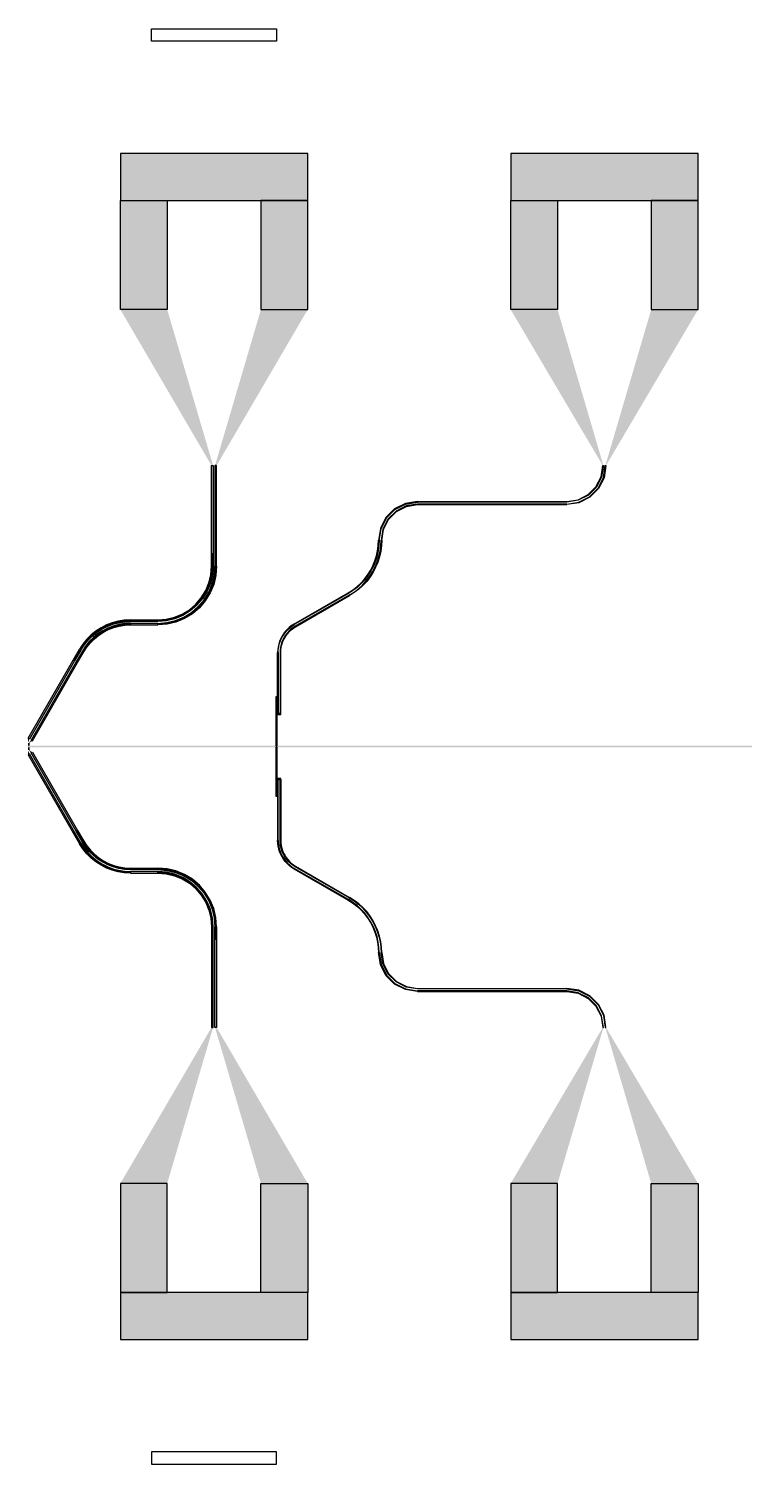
# Model space of a CAD drawing. Extents: x -200 to 7200, y -200 to 2100.
# Drawn here: x 3203 to 4349, y -200 to 2100 of the extents above; entities that cross this region are included whole.
import ezdxf

# ---------------------------------------------------------------- set-up
doc = ezdxf.new("R2010")
doc.units = 0
doc.layers.add('GAP', color=1, linetype='continuous')
doc.layers.add('PIN', color=3, linetype='continuous')

# ---------------------------------------------------------------- blocks, each defined once
blk = doc.blocks.new('R2C1BGAP')
for points in [[(3601.2, 1028), (3601.2, 1029.5), (3598.8, 1029.5), (3598.8, 1028), (3601.2, 1028)], [(3601.2, 951), (3601.2, 1028), (3598.8, 1028), (3598.8, 951), (3601.2, 951)], [(3598.8, 949), (3598.8, 872), (3601.2, 872), (3601.2, 949), (3598.8, 949)], [(3598.8, 872), (3598.8, 870.5), (3601.2, 870.5), (3601.2, 872), (3598.8, 872)]]:
    blk.add_lwpolyline(points)
for points in [[(3601.2, 1028), (3601.2, 1029.5), (3598.8, 1028), (3598.8, 1029.5)], [(3601.2, 951), (3601.2, 1028), (3598.8, 951), (3598.8, 1028)], [(3203.3, 947.9), (3203.5, 947.9), (3203.3, 952.1), (3203.5, 952.1)], [(4935.5, 951.5), (3203.5, 951.5), (4935.5, 948.5), (3203.5, 948.5)], [(3598.8, 949), (3598.8, 872), (3601.2, 949), (3601.2, 872)], [(3598.8, 872), (3598.8, 870.5), (3601.2, 872), (3601.2, 870.5)]]:
    blk.add_solid(points)
blk = doc.blocks.new('R2C1BPIN')
for points in [[(3600.6, 951), (3600.6, 1028), (3599.4, 1028), (3599.4, 951), (3600.6, 951)], [(3599.4, 949), (3599.4, 872), (3600.6, 872), (3600.6, 949), (3599.4, 949)]]:
    blk.add_lwpolyline(points)
for points in [[(3600.6, 951), (3600.6, 1028), (3599.4, 951), (3599.4, 1028)], [(3203.3, 950.4), (3203.5, 950.4), (3203.3, 951), (3203.5, 951)], [(3203.3, 949.6), (3203.5, 949.6), (3203.3, 949), (3203.5, 949)], [(4935.5, 950.2), (3203.5, 950.2), (4935.5, 951), (3203.5, 951)], [(4935.5, 949.7), (3203.5, 949.7), (4935.5, 949), (3203.5, 949)], [(3599.4, 949), (3599.4, 872), (3600.6, 949), (3600.6, 872)]]:
    blk.add_solid(points)
blk = doc.blocks.new('R2C1B')
for points in [[(3350, 1900), (3350, 1825), (3650, 1825), (3650, 1900), (3350, 1900)], [(3975, 1900), (3975, 1825), (4275, 1825), (4275, 1900), (3975, 1900)], [(3425, 1825), (3425, 1650), (3350, 1650), (3350, 1825), (3425, 1825)], [(3575, 1825), (3575, 1650), (3650, 1650), (3650, 1825), (3575, 1825)], [(4050, 1825), (4050, 1650), (3975, 1650), (3975, 1825), (4050, 1825)], [(4200, 1825), (4200, 1650), (4275, 1650), (4275, 1825), (4200, 1825)], [(3498.5, 1400), (3498.5, 1258.8), (3496, 1258.8), (3496, 1400), (3498.5, 1400)], [(3501.5, 1400), (3501.5, 1258.8), (3504, 1258.8), (3504, 1400), (3501.5, 1400)], [(4127.5, 1400), (4124.4, 1380.7), (4115.6, 1363.3), (4101.7, 1349.4), (4084.3, 1340.6), (4065, 1337.5), (4065, 1338.5), (4084, 1341.5), (4101.1, 1350.2), (4114.8, 1363.9), (4123.5, 1381), (4126.5, 1400), (4127.5, 1400)], [(4123.5, 1400), (4120.6, 1381.9), (4112.3, 1365.6), (4099.4, 1352.7), (4083.1, 1344.4), (4065, 1341.5), (4065, 1342.5), (4082.8, 1345.3), (4098.8, 1353.5), (4111.5, 1366.2), (4119.7, 1382.2), (4122.5, 1400), (4123.5, 1400)], [(3825.9, 1342.5), (3806.5, 1339.4), (3789.1, 1330.6), (3775.3, 1316.7), (3766.4, 1299.3), (3763.4, 1280), (3764.4, 1280), (3767.4, 1299), (3776.1, 1316.1), (3789.7, 1329.8), (3806.8, 1338.5), (3825.9, 1341.5), (3825.9, 1342.5)], [(3825.9, 1338.5), (3807.8, 1335.6), (3791.5, 1327.3), (3778.5, 1314.4), (3770.2, 1298.1), (3767.4, 1280), (3768.4, 1280), (3771.2, 1297.8), (3779.3, 1313.8), (3792.1, 1326.5), (3808.1, 1334.7), (3825.9, 1337.5), (3825.9, 1338.5)], [(4065, 1341.5), (3825.9, 1341.5), (3825.9, 1342.5), (4065, 1342.5), (4065, 1341.5)], [(4065, 1338.5), (3825.9, 1338.5), (3825.9, 1337.5), (4065, 1337.5), (4065, 1338.5)], [(3764.4, 1280.5), (3764, 1271.9), (3762.9, 1263.4), (3761, 1255), (3758.4, 1246.8), (3755.1, 1238.9), (3751.2, 1231.3), (3746.5, 1224), (3741.3, 1217.2), (3735.5, 1210.9), (3729.2, 1205), (3722.3, 1199.8), (3715.1, 1195.2), (3714.6, 1196.1), (3721.8, 1200.6), (3728.5, 1205.8), (3734.8, 1211.6), (3740.5, 1217.8), (3745.7, 1224.6), (3750.3, 1231.8), (3754.2, 1239.3), (3757.5, 1247.2), (3760, 1255.3), (3761.9, 1263.6), (3763, 1272), (3763.4, 1280.5), (3764.4, 1280.5)], [(3768.4, 1280.5), (3768, 1271.6), (3766.8, 1262.7), (3764.9, 1254), (3762.2, 1245.4), (3758.7, 1237.2), (3754.6, 1229.3), (3749.8, 1221.7), (3744.4, 1214.6), (3738.3, 1208), (3731.7, 1202), (3724.6, 1196.5), (3717.1, 1191.7), (3716.6, 1192.6), (3724.1, 1197.4), (3731.1, 1202.7), (3737.6, 1208.7), (3743.6, 1215.3), (3749, 1222.3), (3753.8, 1229.8), (3757.8, 1237.6), (3761.2, 1245.8), (3763.9, 1254.2), (3765.8, 1262.9), (3767, 1271.7), (3767.4, 1280.5), (3768.4, 1280.5)], [(3764.4, 1280), (3764.4, 1280.5), (3763.4, 1280.5), (3763.4, 1280), (3764.4, 1280)], [(3767.4, 1280), (3767.4, 1280.5), (3768.4, 1280.5), (3768.4, 1280), (3767.4, 1280)], [(3498.5, 1258.8), (3498.5, 1238.8), (3496, 1238.8), (3496, 1258.8), (3498.5, 1258.8)], [(3501.5, 1258.8), (3501.5, 1238.8), (3504, 1238.8), (3504, 1258.8), (3501.5, 1258.8)], [(3504, 1238.8), (3502.8, 1224.1), (3499.4, 1209.7), (3493.8, 1196.1), (3486, 1183.5), (3476.5, 1172.3), (3465.3, 1162.7), (3452.7, 1155), (3439, 1149.4), (3424.7, 1146), (3410, 1144.8), (3410, 1147.3), (3424.3, 1148.4), (3438.3, 1151.8), (3451.5, 1157.3), (3463.8, 1164.8), (3474.7, 1174.1), (3484, 1185), (3491.5, 1197.3), (3497, 1210.5), (3500.4, 1224.5), (3501.5, 1238.8), (3504, 1238.8)], [(3498.5, 1238.8), (3497.4, 1225), (3494.2, 1211.4), (3488.9, 1198.6), (3481.6, 1186.8), (3472.6, 1176.2), (3462, 1167.2), (3450.2, 1159.9), (3437.3, 1154.6), (3423.8, 1151.4), (3410, 1150.3), (3410, 1152.8), (3423.5, 1153.9), (3436.6, 1157), (3449, 1162.2), (3460.5, 1169.2), (3470.8, 1178), (3479.6, 1188.2), (3486.6, 1199.8), (3491.8, 1212.2), (3494.9, 1225.3), (3496, 1238.8), (3498.5, 1238.8)], [(3715.1, 1195.2), (3628.5, 1145.2), (3628, 1146.1), (3714.6, 1196.1), (3715.1, 1195.2)], [(3716.6, 1192.6), (3630, 1142.6), (3630.5, 1141.7), (3717.1, 1191.7), (3716.6, 1192.6)], [(3366, 1152.8), (3356.1, 1152.3), (3346.4, 1150.7), (3336.9, 1148.2), (3327.7, 1144.7), (3319, 1140.2), (3310.7, 1134.8), (3303.1, 1128.7), (3296.1, 1121.7), (3289.9, 1114), (3284.5, 1105.8), (3286.7, 1104.5), (3291.9, 1112.6), (3298, 1120), (3304.7, 1126.8), (3312.2, 1132.8), (3320.2, 1138), (3328.7, 1142.4), (3337.7, 1145.8), (3346.9, 1148.3), (3356.4, 1149.8), (3366, 1150.3), (3366, 1152.8)], [(3410, 1150.3), (3366, 1150.3), (3366, 1152.8), (3410, 1152.8), (3410, 1150.3)], [(3366, 1147.3), (3356.7, 1146.8), (3347.6, 1145.4), (3338.6, 1143), (3330, 1139.6), (3321.7, 1135.4), (3313.9, 1130.4), (3306.7, 1124.6), (3300.2, 1118), (3294.4, 1110.8), (3289.3, 1103), (3291.5, 1101.8), (3296.4, 1109.3), (3302, 1116.3), (3308.4, 1122.7), (3315.4, 1128.4), (3323, 1133.3), (3331, 1137.4), (3339.4, 1140.6), (3348.1, 1142.9), (3357, 1144.3), (3366, 1144.8), (3366, 1147.3)], [(3410, 1147.3), (3366, 1147.3), (3366, 1144.8), (3410, 1144.8), (3410, 1147.3)], [(3628, 1146.1), (3624.1, 1143.6), (3620.5, 1140.8), (3617.1, 1137.7), (3614, 1134.3), (3611.2, 1130.7), (3608.8, 1126.8), (3606.7, 1122.8), (3604.9, 1118.6), (3603.5, 1114.2), (3602.5, 1109.7), (3601.9, 1105.2), (3601.7, 1100.6), (3602.7, 1100.6), (3602.9, 1105.1), (3603.5, 1109.5), (3604.5, 1113.9), (3605.9, 1118.2), (3607.6, 1122.4), (3609.6, 1126.3), (3612.1, 1130.1), (3614.8, 1133.7), (3617.8, 1137), (3621.1, 1140), (3624.7, 1142.8), (3628.5, 1145.2), (3628, 1146.1)], [(3630, 1142.6), (3626.4, 1140.3), (3623.1, 1137.8), (3620, 1134.9), (3617.1, 1131.8), (3614.5, 1128.4), (3612.2, 1124.8), (3610.3, 1121.1), (3608.7, 1117.2), (3607.4, 1113.2), (3606.5, 1109), (3605.9, 1104.8), (3605.7, 1100.6), (3606.7, 1100.6), (3606.9, 1104.7), (3607.5, 1108.8), (3608.4, 1112.9), (3609.6, 1116.8), (3611.2, 1120.7), (3613.1, 1124.3), (3615.3, 1127.8), (3617.9, 1131.1), (3620.7, 1134.2), (3623.7, 1137), (3627, 1139.5), (3630.5, 1141.7), (3630, 1142.6)], [(3286.7, 1104.5), (3276.7, 1087.2), (3274.5, 1088.5), (3284.5, 1105.8), (3286.7, 1104.5)], [(3276.7, 1087.2), (3204.4, 961.9), (3202.2, 963.2), (3274.5, 1088.5), (3276.7, 1087.2)], [(3279.3, 1085.7), (3207, 960.4), (3209.1, 959.2), (3281.5, 1084.5), (3279.3, 1085.7)], [(3289.3, 1103), (3279.3, 1085.7), (3281.5, 1084.5), (3291.5, 1101.8), (3289.3, 1103)], [(3602.7, 1100.6), (3602.7, 1003), (3601.7, 1003), (3601.7, 1100.6), (3602.7, 1100.6)], [(3605.7, 1100.6), (3605.7, 1003), (3606.7, 1003), (3606.7, 1100.6), (3605.7, 1100.6)], [(3601.7, 1003), (3601.7, 1001.5), (3606.7, 1001.5), (3606.7, 1003), (3601.7, 1003)], [(3203.3, 955.6), (3203.3, 955.4), (3203.5, 955.4), (3203.5, 955.5), (3203.3, 955.6)], [(3203.3, 955.4), (3203.3, 951.5), (3203.5, 951.5), (3203.5, 955.4), (3203.3, 955.4)], [(3203.3, 944.6), (3203.3, 948.5), (3203.5, 948.5), (3203.5, 944.6), (3203.3, 944.6)], [(3203.3, 944.4), (3203.3, 944.6), (3203.5, 944.6), (3203.5, 944.5), (3203.3, 944.4)], [(3276.7, 812.8), (3204.4, 938.1), (3202.2, 936.8), (3274.5, 811.5), (3276.7, 812.8)], [(3279.3, 814.3), (3207, 939.6), (3209.1, 940.8), (3281.5, 815.5), (3279.3, 814.3)], [(3606.7, 897), (3606.7, 898.5), (3601.7, 898.5), (3601.7, 897), (3606.7, 897)], [(3602.7, 799.4), (3602.7, 897), (3601.7, 897), (3601.7, 799.4), (3602.7, 799.4)], [(3605.7, 799.4), (3605.7, 897), (3606.7, 897), (3606.7, 799.4), (3605.7, 799.4)], [(3286.7, 795.5), (3276.7, 812.8), (3274.5, 811.5), (3284.5, 794.2), (3286.7, 795.5)], [(3289.3, 797), (3279.3, 814.3), (3281.5, 815.5), (3291.5, 798.2), (3289.3, 797)], [(3366, 747.2), (3356.1, 747.7), (3346.4, 749.3), (3336.9, 751.8), (3327.7, 755.3), (3319, 759.8), (3310.7, 765.2), (3303.1, 771.3), (3296.1, 778.3), (3289.9, 786), (3284.5, 794.2), (3286.7, 795.5), (3291.9, 787.4), (3298, 780), (3304.7, 773.2), (3312.2, 767.2), (3320.2, 762), (3328.7, 757.6), (3337.7, 754.2), (3346.9, 751.7), (3356.4, 750.2), (3366, 749.7), (3366, 747.2)], [(3366, 752.7), (3356.7, 753.2), (3347.6, 754.6), (3338.6, 757), (3330, 760.4), (3321.7, 764.6), (3313.9, 769.6), (3306.7, 775.4), (3300.2, 782), (3294.4, 789.2), (3289.3, 797), (3291.5, 798.2), (3296.4, 790.7), (3302, 783.7), (3308.4, 777.3), (3315.4, 771.6), (3323, 766.7), (3331, 762.6), (3339.4, 759.4), (3348.1, 757.1), (3357, 755.7), (3366, 755.2), (3366, 752.7)], [(3628, 753.9), (3624.1, 756.4), (3620.5, 759.2), (3617.1, 762.3), (3614, 765.7), (3611.2, 769.3), (3608.8, 773.2), (3606.7, 777.2), (3604.9, 781.4), (3603.5, 785.8), (3602.5, 790.3), (3601.9, 794.8), (3601.7, 799.4), (3602.7, 799.4), (3602.9, 794.9), (3603.5, 790.5), (3604.5, 786.1), (3605.9, 781.8), (3607.6, 777.6), (3609.6, 773.7), (3612.1, 769.9), (3614.8, 766.3), (3617.8, 763), (3621.1, 760), (3624.7, 757.2), (3628.5, 754.8), (3628, 753.9)], [(3630, 757.4), (3626.4, 759.7), (3623.1, 762.2), (3620, 765.1), (3617.1, 768.2), (3614.5, 771.6), (3612.2, 775.2), (3610.3, 778.9), (3608.7, 782.8), (3607.4, 786.8), (3606.5, 791), (3605.9, 795.2), (3605.7, 799.4), (3606.7, 799.4), (3606.9, 795.3), (3607.5, 791.2), (3608.4, 787.1), (3609.6, 783.2), (3611.2, 779.3), (3613.1, 775.7), (3615.3, 772.2), (3617.9, 768.9), (3620.7, 765.8), (3623.7, 763), (3627, 760.5), (3630.5, 758.3), (3630, 757.4)], [(3410, 752.7), (3366, 752.7), (3366, 755.2), (3410, 755.2), (3410, 752.7)], [(3410, 749.7), (3366, 749.7), (3366, 747.2), (3410, 747.2), (3410, 749.7)], [(3504, 661.2), (3502.8, 675.9), (3499.4, 690.3), (3493.8, 703.9), (3486, 716.5), (3476.5, 727.7), (3465.3, 737.3), (3452.7, 745), (3439, 750.6), (3424.7, 754), (3410, 755.2), (3410, 752.7), (3424.3, 751.6), (3438.3, 748.2), (3451.5, 742.7), (3463.8, 735.2), (3474.7, 725.9), (3484, 715), (3491.5, 702.7), (3497, 689.5), (3500.4, 675.5), (3501.5, 661.2), (3504, 661.2)], [(3498.5, 661.2), (3497.4, 675), (3494.2, 688.6), (3488.9, 701.4), (3481.6, 713.2), (3472.6, 723.8), (3462, 732.8), (3450.2, 740.1), (3437.3, 745.4), (3423.8, 748.6), (3410, 749.7), (3410, 747.2), (3423.5, 746.1), (3436.6, 743), (3449, 737.8), (3460.5, 730.8), (3470.8, 722), (3479.6, 711.8), (3486.6, 700.2), (3491.8, 687.8), (3494.9, 674.7), (3496, 661.2), (3498.5, 661.2)], [(3715.1, 704.8), (3628.5, 754.8), (3628, 753.9), (3714.6, 703.9), (3715.1, 704.8)], [(3716.6, 707.4), (3630, 757.4), (3630.5, 758.3), (3717.1, 708.3), (3716.6, 707.4)], [(3764.4, 619.5), (3764, 628.1), (3762.9, 636.6), (3761, 645), (3758.4, 653.2), (3755.1, 661.1), (3751.2, 668.7), (3746.5, 676), (3741.3, 682.8), (3735.5, 689.1), (3729.2, 695), (3722.3, 700.2), (3715.1, 704.8), (3714.6, 703.9), (3721.8, 699.4), (3728.5, 694.2), (3734.8, 688.4), (3740.5, 682.2), (3745.7, 675.4), (3750.3, 668.2), (3754.2, 660.7), (3757.5, 652.8), (3760, 644.7), (3761.9, 636.4), (3763, 628), (3763.4, 619.5), (3764.4, 619.5)], [(3768.4, 619.5), (3768, 628.4), (3766.8, 637.3), (3764.9, 646), (3762.2, 654.6), (3758.7, 662.8), (3754.6, 670.7), (3749.8, 678.3), (3744.4, 685.4), (3738.3, 692), (3731.7, 698), (3724.6, 703.5), (3717.1, 708.3), (3716.6, 707.4), (3724.1, 702.6), (3731.1, 697.3), (3737.6, 691.3), (3743.6, 684.7), (3749, 677.7), (3753.8, 670.2), (3757.8, 662.4), (3761.2, 654.2), (3763.9, 645.8), (3765.8, 637.1), (3767, 628.3), (3767.4, 619.5), (3768.4, 619.5)], [(3498.5, 641.2), (3498.5, 661.2), (3496, 661.2), (3496, 641.2), (3498.5, 641.2)], [(3501.5, 641.2), (3501.5, 661.2), (3504, 661.2), (3504, 641.2), (3501.5, 641.2)], [(3498.5, 500), (3498.5, 641.2), (3496, 641.2), (3496, 500), (3498.5, 500)], [(3501.5, 500), (3501.5, 641.2), (3504, 641.2), (3504, 500), (3501.5, 500)], [(3825.9, 557.5), (3806.5, 560.6), (3789.1, 569.4), (3775.3, 583.3), (3766.4, 600.7), (3763.4, 620), (3764.4, 620), (3767.4, 601), (3776.1, 583.9), (3789.7, 570.2), (3806.8, 561.5), (3825.9, 558.5), (3825.9, 557.5)], [(3764.4, 620), (3764.4, 619.5), (3763.4, 619.5), (3763.4, 620), (3764.4, 620)], [(3825.9, 561.5), (3807.8, 564.4), (3791.5, 572.7), (3778.5, 585.6), (3770.2, 601.9), (3767.4, 620), (3768.4, 620), (3771.2, 602.2), (3779.3, 586.2), (3792.1, 573.5), (3808.1, 565.3), (3825.9, 562.5), (3825.9, 561.5)], [(3767.4, 620), (3767.4, 619.5), (3768.4, 619.5), (3768.4, 620), (3767.4, 620)], [(4065, 561.5), (3825.9, 561.5), (3825.9, 562.5), (4065, 562.5), (4065, 561.5)], [(4065, 558.5), (3825.9, 558.5), (3825.9, 557.5), (4065, 557.5), (4065, 558.5)], [(4127.5, 500), (4124.4, 519.3), (4115.6, 536.7), (4101.7, 550.6), (4084.3, 559.4), (4065, 562.5), (4065, 561.5), (4084, 558.5), (4101.1, 549.8), (4114.8, 536.1), (4123.5, 519), (4126.5, 500), (4127.5, 500)], [(4123.5, 500), (4120.6, 518.1), (4112.3, 534.4), (4099.4, 547.3), (4083.1, 555.6), (4065, 558.5), (4065, 557.5), (4082.8, 554.7), (4098.8, 546.5), (4111.5, 533.8), (4119.7, 517.8), (4122.5, 500), (4123.5, 500)], [(3425, 75), (3425, 250), (3350, 250), (3350, 75), (3425, 75)], [(3575, 75), (3575, 250), (3650, 250), (3650, 75), (3575, 75)], [(4050, 75), (4050, 250), (3975, 250), (3975, 75), (4050, 75)], [(4200, 75), (4200, 250), (4275, 250), (4275, 75), (4200, 75)], [(3650, 0), (3650, 75), (3350, 75), (3350, 0), (3650, 0)], [(4275, 0), (4275, 75), (3975, 75), (3975, 0), (4275, 0)]]:
    blk.add_lwpolyline(points)
for points in [[(3350, 1900), (3350, 1825), (3650, 1900), (3650, 1825)], [(3975, 1900), (3975, 1825), (4275, 1900), (4275, 1825)], [(3425, 1825), (3425, 1650), (3350, 1825), (3350, 1650)], [(3575, 1825), (3575, 1650), (3650, 1825), (3650, 1650)], [(4050, 1825), (4050, 1650), (3975, 1825), (3975, 1650)], [(4200, 1825), (4200, 1650), (4275, 1825), (4275, 1650)], [(3425, 1650), (3498.5, 1400), (3350, 1650), (3496, 1400)], [(3575, 1650), (3501.5, 1400), (3650, 1650), (3504, 1400)], [(4050, 1650), (4123.5, 1400), (3975, 1650), (4122.5, 1400)], [(4200, 1650), (4126.5, 1400), (4275, 1650), (4127.5, 1400)], [(3498.5, 1400), (3498.5, 1258.8), (3496, 1400), (3496, 1258.8)], [(3501.5, 1400), (3501.5, 1258.8), (3504, 1400), (3504, 1258.8)], [(4119.7, 1382.2), (4120.6, 1381.9), (4111.5, 1366.2), (4112.3, 1365.6)], [(4123.5, 1381), (4124.4, 1380.7), (4114.8, 1363.9), (4115.6, 1363.3)], [(4122.5, 1400), (4123.5, 1400), (4119.7, 1382.2), (4120.6, 1381.9)], [(4126.5, 1400), (4127.5, 1400), (4123.5, 1381), (4124.4, 1380.7)], [(4111.5, 1366.2), (4112.3, 1365.6), (4098.8, 1353.5), (4099.4, 1352.7)], [(4114.8, 1363.9), (4115.6, 1363.3), (4101.1, 1350.2), (4101.7, 1349.4)], [(3806.8, 1338.5), (3806.5, 1339.4), (3789.7, 1329.8), (3789.1, 1330.6)], [(3808.1, 1334.7), (3807.8, 1335.6), (3792.1, 1326.5), (3791.5, 1327.3)], [(3825.9, 1341.5), (3825.9, 1342.5), (3806.8, 1338.5), (3806.5, 1339.4)], [(3825.9, 1337.5), (3825.9, 1338.5), (3808.1, 1334.7), (3807.8, 1335.6)], [(4065, 1341.5), (3825.9, 1341.5), (4065, 1342.5), (3825.9, 1342.5)], [(4065, 1338.5), (3825.9, 1338.5), (4065, 1337.5), (3825.9, 1337.5)], [(4082.8, 1345.3), (4083.1, 1344.4), (4065, 1342.5), (4065, 1341.5)], [(4084, 1341.5), (4084.3, 1340.6), (4065, 1338.5), (4065, 1337.5)], [(4098.8, 1353.5), (4099.4, 1352.7), (4082.8, 1345.3), (4083.1, 1344.4)], [(4101.1, 1350.2), (4101.7, 1349.4), (4084, 1341.5), (4084.3, 1340.6)], [(3776.1, 1316.1), (3775.3, 1316.7), (3767.4, 1299), (3766.4, 1299.3)], [(3779.3, 1313.8), (3778.5, 1314.4), (3771.2, 1297.8), (3770.2, 1298.1)], [(3789.7, 1329.8), (3789.1, 1330.6), (3776.1, 1316.1), (3775.3, 1316.7)], [(3792.1, 1326.5), (3791.5, 1327.3), (3779.3, 1313.8), (3778.5, 1314.4)], [(3767.4, 1299), (3766.4, 1299.3), (3764.4, 1280), (3763.4, 1280)], [(3771.2, 1297.8), (3770.2, 1298.1), (3768.4, 1280), (3767.4, 1280)], [(3763, 1272), (3764, 1271.9), (3761.9, 1263.6), (3762.9, 1263.4)], [(3763.4, 1280.5), (3764.4, 1280.5), (3763, 1272), (3764, 1271.9)], [(3764.4, 1280), (3764.4, 1280.5), (3763.4, 1280), (3763.4, 1280.5)], [(3767, 1271.7), (3768, 1271.6), (3765.8, 1262.9), (3766.8, 1262.7)], [(3767.4, 1280.5), (3768.4, 1280.5), (3767, 1271.7), (3768, 1271.6)], [(3767.4, 1280), (3767.4, 1280.5), (3768.4, 1280), (3768.4, 1280.5)], [(3498.5, 1258.8), (3498.5, 1238.8), (3496, 1258.8), (3496, 1238.8)], [(3501.5, 1258.8), (3501.5, 1238.8), (3504, 1258.8), (3504, 1238.8)], [(3757.5, 1247.2), (3758.4, 1246.8), (3754.2, 1239.3), (3755.1, 1238.9)], [(3760, 1255.3), (3761, 1255), (3757.5, 1247.2), (3758.4, 1246.8)], [(3761.2, 1245.8), (3762.2, 1245.4), (3757.8, 1237.6), (3758.7, 1237.2)], [(3761.9, 1263.6), (3762.9, 1263.4), (3760, 1255.3), (3761, 1255)], [(3763.9, 1254.2), (3764.9, 1254), (3761.2, 1245.8), (3762.2, 1245.4)], [(3765.8, 1262.9), (3766.8, 1262.7), (3763.9, 1254.2), (3764.9, 1254)], [(3494.9, 1225.3), (3497.4, 1225), (3491.8, 1212.2), (3494.2, 1211.4)], [(3496, 1238.8), (3498.5, 1238.8), (3494.9, 1225.3), (3497.4, 1225)], [(3500.4, 1224.5), (3502.8, 1224.1), (3497, 1210.5), (3499.4, 1209.7)], [(3501.5, 1238.8), (3504, 1238.8), (3500.4, 1224.5), (3502.8, 1224.1)], [(3745.7, 1224.6), (3746.5, 1224), (3740.5, 1217.8), (3741.3, 1217.2)], [(3749, 1222.3), (3749.8, 1221.7), (3743.6, 1215.3), (3744.4, 1214.6)], [(3750.3, 1231.8), (3751.2, 1231.3), (3745.7, 1224.6), (3746.5, 1224)], [(3753.8, 1229.8), (3754.6, 1229.3), (3749, 1222.3), (3749.8, 1221.7)], [(3754.2, 1239.3), (3755.1, 1238.9), (3750.3, 1231.8), (3751.2, 1231.3)], [(3757.8, 1237.6), (3758.7, 1237.2), (3753.8, 1229.8), (3754.6, 1229.3)], [(3486.6, 1199.8), (3488.9, 1198.6), (3479.6, 1188.2), (3481.6, 1186.8)], [(3491.5, 1197.3), (3493.8, 1196.1), (3484, 1185), (3486, 1183.5)], [(3491.8, 1212.2), (3494.2, 1211.4), (3486.6, 1199.8), (3488.9, 1198.6)], [(3497, 1210.5), (3499.4, 1209.7), (3491.5, 1197.3), (3493.8, 1196.1)], [(3715.1, 1195.2), (3628.5, 1145.2), (3714.6, 1196.1), (3628, 1146.1)], [(3721.8, 1200.6), (3722.3, 1199.8), (3714.6, 1196.1), (3715.1, 1195.2)], [(3724.1, 1197.4), (3724.6, 1196.5), (3716.6, 1192.6), (3717.1, 1191.7)], [(3728.5, 1205.8), (3729.2, 1205), (3721.8, 1200.6), (3722.3, 1199.8)], [(3731.1, 1202.7), (3731.7, 1202), (3724.1, 1197.4), (3724.6, 1196.5)], [(3734.8, 1211.6), (3735.5, 1210.9), (3728.5, 1205.8), (3729.2, 1205)], [(3737.6, 1208.7), (3738.3, 1208), (3731.1, 1202.7), (3731.7, 1202)], [(3740.5, 1217.8), (3741.3, 1217.2), (3734.8, 1211.6), (3735.5, 1210.9)], [(3743.6, 1215.3), (3744.4, 1214.6), (3737.6, 1208.7), (3738.3, 1208)], [(3470.8, 1178), (3472.6, 1176.2), (3460.5, 1169.2), (3462, 1167.2)], [(3474.7, 1174.1), (3476.5, 1172.3), (3463.8, 1164.8), (3465.3, 1162.7)], [(3479.6, 1188.2), (3481.6, 1186.8), (3470.8, 1178), (3472.6, 1176.2)], [(3484, 1185), (3486, 1183.5), (3474.7, 1174.1), (3476.5, 1172.3)], [(3716.6, 1192.6), (3630, 1142.6), (3717.1, 1191.7), (3630.5, 1141.7)], [(3346.9, 1148.3), (3346.4, 1150.7), (3337.7, 1145.8), (3336.9, 1148.2)], [(3356.4, 1149.8), (3356.1, 1152.3), (3346.9, 1148.3), (3346.4, 1150.7)], [(3366, 1150.3), (3366, 1152.8), (3356.4, 1149.8), (3356.1, 1152.3)], [(3410, 1150.3), (3366, 1150.3), (3410, 1152.8), (3366, 1152.8)], [(3423.5, 1153.9), (3423.8, 1151.4), (3410, 1152.8), (3410, 1150.3)], [(3436.6, 1157), (3437.3, 1154.6), (3423.5, 1153.9), (3423.8, 1151.4)], [(3438.3, 1151.8), (3439, 1149.4), (3424.3, 1148.4), (3424.7, 1146)], [(3449, 1162.2), (3450.2, 1159.9), (3436.6, 1157), (3437.3, 1154.6)], [(3451.5, 1157.3), (3452.7, 1155), (3438.3, 1151.8), (3439, 1149.4)], [(3460.5, 1169.2), (3462, 1167.2), (3449, 1162.2), (3450.2, 1159.9)], [(3463.8, 1164.8), (3465.3, 1162.7), (3451.5, 1157.3), (3452.7, 1155)], [(3304.7, 1126.8), (3303.1, 1128.7), (3298, 1120), (3296.1, 1121.7)], [(3312.2, 1132.8), (3310.7, 1134.8), (3304.7, 1126.8), (3303.1, 1128.7)], [(3315.4, 1128.4), (3313.9, 1130.4), (3308.4, 1122.7), (3306.7, 1124.6)], [(3320.2, 1138), (3319, 1140.2), (3312.2, 1132.8), (3310.7, 1134.8)], [(3323, 1133.3), (3321.7, 1135.4), (3315.4, 1128.4), (3313.9, 1130.4)], [(3328.7, 1142.4), (3327.7, 1144.7), (3320.2, 1138), (3319, 1140.2)], [(3331, 1137.4), (3330, 1139.6), (3323, 1133.3), (3321.7, 1135.4)], [(3337.7, 1145.8), (3336.9, 1148.2), (3328.7, 1142.4), (3327.7, 1144.7)], [(3339.4, 1140.6), (3338.6, 1143), (3331, 1137.4), (3330, 1139.6)], [(3348.1, 1142.9), (3347.6, 1145.4), (3339.4, 1140.6), (3338.6, 1143)], [(3357, 1144.3), (3356.7, 1146.8), (3348.1, 1142.9), (3347.6, 1145.4)], [(3366, 1144.8), (3366, 1147.3), (3357, 1144.3), (3356.7, 1146.8)], [(3410, 1147.3), (3366, 1147.3), (3410, 1144.8), (3366, 1144.8)], [(3424.3, 1148.4), (3424.7, 1146), (3410, 1147.3), (3410, 1144.8)], [(3612.1, 1130.1), (3611.2, 1130.7), (3609.6, 1126.3), (3608.8, 1126.8)], [(3614.8, 1133.7), (3614, 1134.3), (3612.1, 1130.1), (3611.2, 1130.7)], [(3615.3, 1127.8), (3614.5, 1128.4), (3613.1, 1124.3), (3612.2, 1124.8)], [(3617.8, 1137), (3617.1, 1137.7), (3614.8, 1133.7), (3614, 1134.3)], [(3617.9, 1131.1), (3617.1, 1131.8), (3615.3, 1127.8), (3614.5, 1128.4)], [(3621.1, 1140), (3620.5, 1140.8), (3617.8, 1137), (3617.1, 1137.7)], [(3620.7, 1134.2), (3620, 1134.9), (3617.9, 1131.1), (3617.1, 1131.8)], [(3623.7, 1137), (3623.1, 1137.8), (3620.7, 1134.2), (3620, 1134.9)], [(3624.7, 1142.8), (3624.1, 1143.6), (3621.1, 1140), (3620.5, 1140.8)], [(3627, 1139.5), (3626.4, 1140.3), (3623.7, 1137), (3623.1, 1137.8)], [(3628.5, 1145.2), (3628, 1146.1), (3624.7, 1142.8), (3624.1, 1143.6)], [(3630.5, 1141.7), (3630, 1142.6), (3627, 1139.5), (3626.4, 1140.3)], [(3286.7, 1104.5), (3276.7, 1087.2), (3284.5, 1105.8), (3274.5, 1088.5)], [(3291.9, 1112.6), (3289.9, 1114), (3286.7, 1104.5), (3284.5, 1105.8)], [(3296.4, 1109.3), (3294.4, 1110.8), (3291.5, 1101.8), (3289.3, 1103)], [(3298, 1120), (3296.1, 1121.7), (3291.9, 1112.6), (3289.9, 1114)], [(3302, 1116.3), (3300.2, 1118), (3296.4, 1109.3), (3294.4, 1110.8)], [(3308.4, 1122.7), (3306.7, 1124.6), (3302, 1116.3), (3300.2, 1118)], [(3602.9, 1105.1), (3601.9, 1105.2), (3602.7, 1100.6), (3601.7, 1100.6)], [(3603.5, 1109.5), (3602.5, 1109.7), (3602.9, 1105.1), (3601.9, 1105.2)], [(3604.5, 1113.9), (3603.5, 1114.2), (3603.5, 1109.5), (3602.5, 1109.7)], [(3605.9, 1118.2), (3604.9, 1118.6), (3604.5, 1113.9), (3603.5, 1114.2)], [(3607.6, 1122.4), (3606.7, 1122.8), (3605.9, 1118.2), (3604.9, 1118.6)], [(3606.9, 1104.7), (3605.9, 1104.8), (3606.7, 1100.6), (3605.7, 1100.6)], [(3607.5, 1108.8), (3606.5, 1109), (3606.9, 1104.7), (3605.9, 1104.8)], [(3608.4, 1112.9), (3607.4, 1113.2), (3607.5, 1108.8), (3606.5, 1109)], [(3609.6, 1126.3), (3608.8, 1126.8), (3607.6, 1122.4), (3606.7, 1122.8)], [(3609.6, 1116.8), (3608.7, 1117.2), (3608.4, 1112.9), (3607.4, 1113.2)], [(3611.2, 1120.7), (3610.3, 1121.1), (3609.6, 1116.8), (3608.7, 1117.2)], [(3613.1, 1124.3), (3612.2, 1124.8), (3611.2, 1120.7), (3610.3, 1121.1)], [(3276.7, 1087.2), (3204.4, 961.9), (3274.5, 1088.5), (3202.2, 963.2)], [(3279.3, 1085.7), (3207, 960.4), (3281.5, 1084.5), (3209.1, 959.2)], [(3289.3, 1103), (3279.3, 1085.7), (3291.5, 1101.8), (3281.5, 1084.5)], [(3602.7, 1100.6), (3602.7, 1003), (3601.7, 1100.6), (3601.7, 1003)], [(3605.7, 1100.6), (3605.7, 1003), (3606.7, 1100.6), (3606.7, 1003)], [(3601.7, 1003), (3601.7, 1001.5), (3606.7, 1003), (3606.7, 1001.5)], [(3204.4, 961.9), (3202, 956.3), (3202.2, 963.2), (3201.8, 956.5)], [(3204.4, 938.1), (3202, 943.7), (3202.2, 936.8), (3201.8, 943.5)], [(3207, 960.4), (3203.3, 955.6), (3209.1, 959.2), (3203.5, 955.5)], [(3203.5, 955.5), (3203.3, 955.6), (3203.5, 955.4), (3203.3, 955.4)], [(3203.3, 955.4), (3203.3, 951.5), (3203.5, 955.4), (3203.5, 951.5)], [(3203.3, 944.6), (3203.3, 948.5), (3203.5, 944.6), (3203.5, 948.5)], [(3203.5, 944.5), (3203.3, 944.4), (3203.5, 944.6), (3203.3, 944.6)], [(3207, 939.6), (3203.3, 944.4), (3209.1, 940.8), (3203.5, 944.5)], [(3276.7, 812.8), (3204.4, 938.1), (3274.5, 811.5), (3202.2, 936.8)], [(3279.3, 814.3), (3207, 939.6), (3281.5, 815.5), (3209.1, 940.8)], [(3606.7, 897), (3606.7, 898.5), (3601.7, 897), (3601.7, 898.5)], [(3602.7, 799.4), (3602.7, 897), (3601.7, 799.4), (3601.7, 897)], [(3605.7, 799.4), (3605.7, 897), (3606.7, 799.4), (3606.7, 897)], [(3286.7, 795.5), (3276.7, 812.8), (3284.5, 794.2), (3274.5, 811.5)], [(3289.3, 797), (3279.3, 814.3), (3291.5, 798.2), (3281.5, 815.5)], [(3291.9, 787.4), (3289.9, 786), (3286.7, 795.5), (3284.5, 794.2)], [(3296.4, 790.7), (3294.4, 789.2), (3291.5, 798.2), (3289.3, 797)], [(3298, 780), (3296.1, 778.3), (3291.9, 787.4), (3289.9, 786)], [(3302, 783.7), (3300.2, 782), (3296.4, 790.7), (3294.4, 789.2)], [(3308.4, 777.3), (3306.7, 775.4), (3302, 783.7), (3300.2, 782)], [(3602.9, 794.9), (3601.9, 794.8), (3602.7, 799.4), (3601.7, 799.4)], [(3603.5, 790.5), (3602.5, 790.3), (3602.9, 794.9), (3601.9, 794.8)], [(3604.5, 786.1), (3603.5, 785.8), (3603.5, 790.5), (3602.5, 790.3)], [(3605.9, 781.8), (3604.9, 781.4), (3604.5, 786.1), (3603.5, 785.8)], [(3606.9, 795.3), (3605.9, 795.2), (3606.7, 799.4), (3605.7, 799.4)], [(3607.5, 791.2), (3606.5, 791), (3606.9, 795.3), (3605.9, 795.2)], [(3608.4, 787.1), (3607.4, 786.8), (3607.5, 791.2), (3606.5, 791)], [(3609.6, 783.2), (3608.7, 782.8), (3608.4, 787.1), (3607.4, 786.8)], [(3611.2, 779.3), (3610.3, 778.9), (3609.6, 783.2), (3608.7, 782.8)], [(3304.7, 773.2), (3303.1, 771.3), (3298, 780), (3296.1, 778.3)], [(3312.2, 767.2), (3310.7, 765.2), (3304.7, 773.2), (3303.1, 771.3)], [(3315.4, 771.6), (3313.9, 769.6), (3308.4, 777.3), (3306.7, 775.4)], [(3320.2, 762), (3319, 759.8), (3312.2, 767.2), (3310.7, 765.2)], [(3323, 766.7), (3321.7, 764.6), (3315.4, 771.6), (3313.9, 769.6)], [(3328.7, 757.6), (3327.7, 755.3), (3320.2, 762), (3319, 759.8)], [(3331, 762.6), (3330, 760.4), (3323, 766.7), (3321.7, 764.6)], [(3339.4, 759.4), (3338.6, 757), (3331, 762.6), (3330, 760.4)], [(3348.1, 757.1), (3347.6, 754.6), (3339.4, 759.4), (3338.6, 757)], [(3607.6, 777.6), (3606.7, 777.2), (3605.9, 781.8), (3604.9, 781.4)], [(3609.6, 773.7), (3608.8, 773.2), (3607.6, 777.6), (3606.7, 777.2)], [(3612.1, 769.9), (3611.2, 769.3), (3609.6, 773.7), (3608.8, 773.2)], [(3613.1, 775.7), (3612.2, 775.2), (3611.2, 779.3), (3610.3, 778.9)], [(3614.8, 766.3), (3614, 765.7), (3612.1, 769.9), (3611.2, 769.3)], [(3615.3, 772.2), (3614.5, 771.6), (3613.1, 775.7), (3612.2, 775.2)], [(3617.8, 763), (3617.1, 762.3), (3614.8, 766.3), (3614, 765.7)], [(3617.9, 768.9), (3617.1, 768.2), (3615.3, 772.2), (3614.5, 771.6)], [(3620.7, 765.8), (3620, 765.1), (3617.9, 768.9), (3617.1, 768.2)], [(3621.1, 760), (3620.5, 759.2), (3617.8, 763), (3617.1, 762.3)], [(3623.7, 763), (3623.1, 762.2), (3620.7, 765.8), (3620, 765.1)], [(3624.7, 757.2), (3624.1, 756.4), (3621.1, 760), (3620.5, 759.2)], [(3627, 760.5), (3626.4, 759.7), (3623.7, 763), (3623.1, 762.2)], [(3630.5, 758.3), (3630, 757.4), (3627, 760.5), (3626.4, 759.7)], [(3337.7, 754.2), (3336.9, 751.8), (3328.7, 757.6), (3327.7, 755.3)], [(3346.9, 751.7), (3346.4, 749.3), (3337.7, 754.2), (3336.9, 751.8)], [(3356.4, 750.2), (3356.1, 747.7), (3346.9, 751.7), (3346.4, 749.3)], [(3357, 755.7), (3356.7, 753.2), (3348.1, 757.1), (3347.6, 754.6)], [(3366, 749.7), (3366, 747.2), (3356.4, 750.2), (3356.1, 747.7)], [(3366, 755.2), (3366, 752.7), (3357, 755.7), (3356.7, 753.2)], [(3410, 752.7), (3366, 752.7), (3410, 755.2), (3366, 755.2)], [(3410, 749.7), (3366, 749.7), (3410, 747.2), (3366, 747.2)], [(3424.3, 751.6), (3424.7, 754), (3410, 752.7), (3410, 755.2)], [(3423.5, 746.1), (3423.8, 748.6), (3410, 747.2), (3410, 749.7)], [(3436.6, 743), (3437.3, 745.4), (3423.5, 746.1), (3423.8, 748.6)], [(3438.3, 748.2), (3439, 750.6), (3424.3, 751.6), (3424.7, 754)], [(3449, 737.8), (3450.2, 740.1), (3436.6, 743), (3437.3, 745.4)], [(3451.5, 742.7), (3452.7, 745), (3438.3, 748.2), (3439, 750.6)], [(3460.5, 730.8), (3462, 732.8), (3449, 737.8), (3450.2, 740.1)], [(3463.8, 735.2), (3465.3, 737.3), (3451.5, 742.7), (3452.7, 745)], [(3474.7, 725.9), (3476.5, 727.7), (3463.8, 735.2), (3465.3, 737.3)], [(3628.5, 754.8), (3628, 753.9), (3624.7, 757.2), (3624.1, 756.4)], [(3715.1, 704.8), (3628.5, 754.8), (3714.6, 703.9), (3628, 753.9)], [(3716.6, 707.4), (3630, 757.4), (3717.1, 708.3), (3630.5, 758.3)], [(3470.8, 722), (3472.6, 723.8), (3460.5, 730.8), (3462, 732.8)], [(3479.6, 711.8), (3481.6, 713.2), (3470.8, 722), (3472.6, 723.8)], [(3484, 715), (3486, 716.5), (3474.7, 725.9), (3476.5, 727.7)], [(3486.6, 700.2), (3488.9, 701.4), (3479.6, 711.8), (3481.6, 713.2)], [(3491.5, 702.7), (3493.8, 703.9), (3484, 715), (3486, 716.5)], [(3491.8, 687.8), (3494.2, 688.6), (3486.6, 700.2), (3488.9, 701.4)], [(3497, 689.5), (3499.4, 690.3), (3491.5, 702.7), (3493.8, 703.9)], [(3500.4, 675.5), (3502.8, 675.9), (3497, 689.5), (3499.4, 690.3)], [(3721.8, 699.4), (3722.3, 700.2), (3714.6, 703.9), (3715.1, 704.8)], [(3724.1, 702.6), (3724.6, 703.5), (3716.6, 707.4), (3717.1, 708.3)], [(3728.5, 694.2), (3729.2, 695), (3721.8, 699.4), (3722.3, 700.2)], [(3731.1, 697.3), (3731.7, 698), (3724.1, 702.6), (3724.6, 703.5)], [(3734.8, 688.4), (3735.5, 689.1), (3728.5, 694.2), (3729.2, 695)], [(3737.6, 691.3), (3738.3, 692), (3731.1, 697.3), (3731.7, 698)], [(3743.6, 684.7), (3744.4, 685.4), (3737.6, 691.3), (3738.3, 692)], [(3494.9, 674.7), (3497.4, 675), (3491.8, 687.8), (3494.2, 688.6)], [(3496, 661.2), (3498.5, 661.2), (3494.9, 674.7), (3497.4, 675)], [(3501.5, 661.2), (3504, 661.2), (3500.4, 675.5), (3502.8, 675.9)], [(3740.5, 682.2), (3741.3, 682.8), (3734.8, 688.4), (3735.5, 689.1)], [(3745.7, 675.4), (3746.5, 676), (3740.5, 682.2), (3741.3, 682.8)], [(3749, 677.7), (3749.8, 678.3), (3743.6, 684.7), (3744.4, 685.4)], [(3750.3, 668.2), (3751.2, 668.7), (3745.7, 675.4), (3746.5, 676)], [(3753.8, 670.2), (3754.6, 670.7), (3749, 677.7), (3749.8, 678.3)], [(3754.2, 660.7), (3755.1, 661.1), (3750.3, 668.2), (3751.2, 668.7)], [(3757.8, 662.4), (3758.7, 662.8), (3753.8, 670.2), (3754.6, 670.7)], [(3498.5, 641.2), (3498.5, 661.2), (3496, 641.2), (3496, 661.2)], [(3501.5, 641.2), (3501.5, 661.2), (3504, 641.2), (3504, 661.2)], [(3757.5, 652.8), (3758.4, 653.2), (3754.2, 660.7), (3755.1, 661.1)], [(3760, 644.7), (3761, 645), (3757.5, 652.8), (3758.4, 653.2)], [(3761.2, 654.2), (3762.2, 654.6), (3757.8, 662.4), (3758.7, 662.8)], [(3761.9, 636.4), (3762.9, 636.6), (3760, 644.7), (3761, 645)], [(3763.9, 645.8), (3764.9, 646), (3761.2, 654.2), (3762.2, 654.6)], [(3765.8, 637.1), (3766.8, 637.3), (3763.9, 645.8), (3764.9, 646)], [(3498.5, 500), (3498.5, 641.2), (3496, 500), (3496, 641.2)], [(3501.5, 500), (3501.5, 641.2), (3504, 500), (3504, 641.2)], [(3763, 628), (3764, 628.1), (3761.9, 636.4), (3762.9, 636.6)], [(3763.4, 619.5), (3764.4, 619.5), (3763, 628), (3764, 628.1)], [(3767, 628.3), (3768, 628.4), (3765.8, 637.1), (3766.8, 637.3)], [(3767.4, 619.5), (3768.4, 619.5), (3767, 628.3), (3768, 628.4)], [(3767.4, 601), (3766.4, 600.7), (3764.4, 620), (3763.4, 620)], [(3764.4, 620), (3764.4, 619.5), (3763.4, 620), (3763.4, 619.5)], [(3776.1, 583.9), (3775.3, 583.3), (3767.4, 601), (3766.4, 600.7)], [(3771.2, 602.2), (3770.2, 601.9), (3768.4, 620), (3767.4, 620)], [(3767.4, 620), (3767.4, 619.5), (3768.4, 620), (3768.4, 619.5)], [(3779.3, 586.2), (3778.5, 585.6), (3771.2, 602.2), (3770.2, 601.9)], [(3789.7, 570.2), (3789.1, 569.4), (3776.1, 583.9), (3775.3, 583.3)], [(3792.1, 573.5), (3791.5, 572.7), (3779.3, 586.2), (3778.5, 585.6)], [(3806.8, 561.5), (3806.5, 560.6), (3789.7, 570.2), (3789.1, 569.4)], [(3808.1, 565.3), (3807.8, 564.4), (3792.1, 573.5), (3791.5, 572.7)], [(3825.9, 558.5), (3825.9, 557.5), (3806.8, 561.5), (3806.5, 560.6)], [(3825.9, 562.5), (3825.9, 561.5), (3808.1, 565.3), (3807.8, 564.4)], [(4065, 561.5), (3825.9, 561.5), (4065, 562.5), (3825.9, 562.5)], [(4065, 558.5), (3825.9, 558.5), (4065, 557.5), (3825.9, 557.5)], [(4084, 558.5), (4084.3, 559.4), (4065, 561.5), (4065, 562.5)], [(4082.8, 554.7), (4083.1, 555.6), (4065, 557.5), (4065, 558.5)], [(4098.8, 546.5), (4099.4, 547.3), (4082.8, 554.7), (4083.1, 555.6)], [(4101.1, 549.8), (4101.7, 550.6), (4084, 558.5), (4084.3, 559.4)], [(4111.5, 533.8), (4112.3, 534.4), (4098.8, 546.5), (4099.4, 547.3)], [(4114.8, 536.1), (4115.6, 536.7), (4101.1, 549.8), (4101.7, 550.6)], [(4119.7, 517.8), (4120.6, 518.1), (4111.5, 533.8), (4112.3, 534.4)], [(4123.5, 519), (4124.4, 519.3), (4114.8, 536.1), (4115.6, 536.7)], [(4122.5, 500), (4123.5, 500), (4119.7, 517.8), (4120.6, 518.1)], [(4126.5, 500), (4127.5, 500), (4123.5, 519), (4124.4, 519.3)], [(3425, 250), (3498.5, 500), (3350, 250), (3496, 500)], [(3575, 250), (3501.5, 500), (3650, 250), (3504, 500)], [(4050, 250), (4123.5, 500), (3975, 250), (4122.5, 500)], [(4200, 250), (4126.5, 500), (4275, 250), (4127.5, 500)], [(3425, 75), (3425, 250), (3350, 75), (3350, 250)], [(3575, 75), (3575, 250), (3650, 75), (3650, 250)], [(4050, 75), (4050, 250), (3975, 75), (3975, 250)], [(4200, 75), (4200, 250), (4275, 75), (4275, 250)], [(3650, 0), (3650, 75), (3350, 0), (3350, 75)], [(4275, 0), (4275, 75), (3975, 0), (3975, 75)]]:
    blk.add_solid(points)
at = {"layer": 'gap'}
for points in [[(3400, 2100), (3600, 2100), (3600, 2080), (3400, 2080), (3400, 2100)], [(3400, -200), (3600, -200), (3600, -180), (3400, -180), (3400, -200)]]:
    blk.add_lwpolyline(points, dxfattribs=at)

msp = doc.modelspace()

# ---------------------------------------------------------------- block references
msp.add_blockref('R2C1B', (0, 0))
at = {"layer": 'gap'}
msp.add_blockref('R2C1BGAP', (0, 0), dxfattribs=at)
at = {"layer": 'pin'}
msp.add_blockref('R2C1BPIN', (0, 0), dxfattribs=at)

doc.saveas('drawing.dxf')
